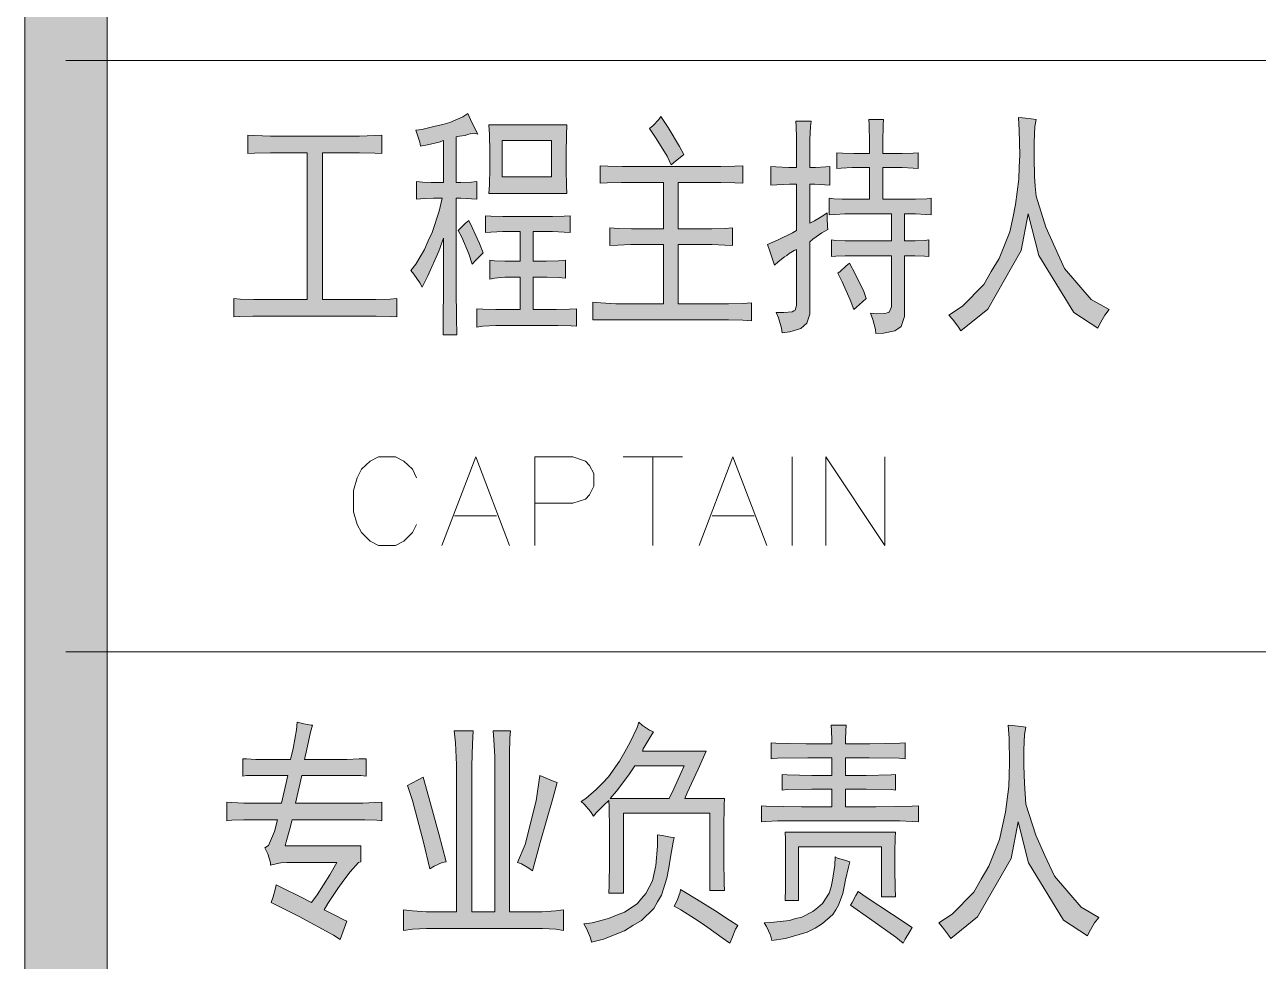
# Model space of a CAD drawing. Header units: millimetres. Extents: x 0 to 829, y 0 to 570.
# Drawn here: x 749.03 to 763.39, y 136.85 to 147.75 of the extents above; entities that cross this region are included whole.
import ezdxf

# ---------------------------------------------------------------- set-up
doc = ezdxf.new("R2010")
doc.units = ezdxf.units.MM

msp = doc.modelspace()

# ---------------------------------------------------------------- hatches: boundary and pattern name
h = msp.add_hatch(color=0)
h.dxf.hatch_style = 2
h.paths.add_polyline_path([(749.987917, 9.599083), (749.028361, 9.599083), (749.028361, 560.48275), (749.987917, 560.48275)])
h = msp.add_hatch(color=0)
h.dxf.hatch_style = 2
h.paths.add_polyline_path([(753.582722, 146.522722), (753.653278, 146.533306), (753.8085, 146.568583), (753.896694, 146.58975), (753.981361, 146.614444), (754.129528, 146.677944), (754.1895, 146.71675), (754.22125, 146.646194), (754.277694, 146.52625), (754.305917, 146.476861), (754.277694, 146.483917), (754.217722, 146.480389), (754.185972, 146.473333), (754.15775, 146.46275), (754.090722, 146.452167), (754.051917, 146.445111), (754.051917, 145.915944), (754.108361, 145.915944), (754.231833, 145.919472), (754.295333, 145.926528), (754.295333, 145.721917), (754.231833, 145.725444), (754.108361, 145.7325), (754.051917, 145.7325), (754.051917, 144.78), (754.051917, 144.663583), (754.058972, 144.342556), (754.0625, 144.141472), (753.900222, 144.141472), (753.90375, 144.342556), (753.907278, 144.656528), (753.907278, 144.769417), (753.907278, 145.266833), (753.850833, 145.115139), (753.723833, 144.829389), (753.656806, 144.695333), (753.628583, 144.74825), (753.561556, 144.847028), (753.526278, 144.889361), (753.582722, 144.963444), (753.685028, 145.136306), (753.727361, 145.235083), (753.773222, 145.333861), (753.854361, 145.580806), (753.889639, 145.7325), (753.790861, 145.7325), (753.639167, 145.725444), (753.589778, 145.721917), (753.589778, 145.926528), (753.660333, 145.919472), (753.762639, 145.915944), (753.794389, 145.915944), (753.907278, 145.915944), (753.907278, 146.402778), (753.854361, 146.385139), (753.720306, 146.353389), (753.639167, 146.33575), (753.628583, 146.385139), (753.600361, 146.476861)])
h = msp.add_hatch(color=0)
h.paths.add_polyline_path([(755.343083, 146.586222), (755.339556, 146.466278), (755.3325, 146.251083), (755.3325, 146.152306), (755.3325, 146.060583), (755.339556, 145.877139), (755.343083, 145.785417), (754.432917, 145.785417), (754.439972, 145.887722), (754.4435, 146.08175), (754.4435, 146.173472), (754.4435, 146.268722), (754.439972, 146.473333), (754.432917, 146.586222)])
h.paths.add_polyline_path([(755.163167, 145.979444), (755.163167, 146.402778), (754.588139, 146.402778), (754.588139, 145.979444)])
h = msp.add_hatch(color=0)
h.dxf.hatch_style = 2
h.paths.add_polyline_path([(756.556639, 146.120556), (756.510778, 146.219333), (756.383778, 146.427472), (756.306167, 146.543889), (756.3485, 146.579167), (756.412, 146.649722), (756.436694, 146.681472), (756.521361, 146.554472), (756.655417, 146.332222), (756.704806, 146.2405), (756.680111, 146.222861), (756.606028, 146.162889)])
h = msp.add_hatch(color=0)
h.dxf.hatch_style = 2
h.paths.add_polyline_path([(758.017139, 146.360444), (758.017139, 146.434528), (758.013611, 146.568583), (758.010083, 146.628556), (758.186472, 146.628556), (758.179417, 146.565056), (758.172361, 146.416889), (758.172361, 146.33575), (758.172361, 146.088806), (758.239389, 146.088806), (758.359333, 146.095861), (758.405194, 146.099389), (758.405194, 145.884194), (758.345222, 145.887722), (758.228806, 145.894778), (758.172361, 145.894778), (758.172361, 145.439694), (758.225278, 145.467917), (758.324056, 145.527889), (758.373444, 145.559639), (758.373444, 145.499667), (758.376972, 145.400889), (758.3805, 145.365611), (758.313472, 145.326806), (758.207639, 145.25625), (758.172361, 145.2245), (758.172361, 144.455444), (758.172361, 144.381361), (758.137083, 144.275528), (758.101806, 144.247306), (758.066528, 144.215556), (757.939528, 144.17675), (757.847806, 144.166167), (757.84075, 144.219083), (757.805472, 144.339028), (757.780778, 144.402528), (757.868972, 144.402528), (757.96775, 144.409583), (757.985389, 144.420167), (757.9995, 144.427222), (758.017139, 144.483667), (758.017139, 144.533056), (758.017139, 145.136306), (757.988917, 145.122194), (757.932472, 145.086917), (757.90425, 145.06575), (757.876028, 145.048111), (757.801944, 144.991667), (757.759611, 144.952861), (757.7455, 144.998722), (757.706694, 145.115139), (757.678472, 145.19275), (757.801944, 145.245667), (757.971278, 145.326806), (758.017139, 145.355028), (758.017139, 145.894778), (757.936, 145.894778), (757.787833, 145.887722), (757.717278, 145.884194), (757.717278, 146.099389), (757.77725, 146.095861), (757.928944, 146.088806), (758.017139, 146.088806)])
h = msp.add_hatch(color=0)
h.dxf.hatch_style = 2
h.paths.add_polyline_path([(758.867333, 145.721917), (758.867333, 146.088806), (758.747389, 146.088806), (758.66625, 146.088806), (758.535722, 146.08175), (758.486333, 146.078222), (758.486333, 146.261667), (758.553361, 146.254611), (758.683889, 146.251083), (758.747389, 146.251083), (758.867333, 146.251083), (758.867333, 146.385139), (758.863806, 146.586222), (758.860278, 146.649722), (759.029611, 146.649722), (759.026083, 146.586222), (759.022556, 146.385139), (759.022556, 146.251083), (759.184833, 146.251083), (759.248333, 146.251083), (759.375333, 146.254611), (759.435306, 146.261667), (759.435306, 146.078222), (759.375333, 146.08175), (759.248333, 146.088806), (759.184833, 146.088806), (759.022556, 146.088806), (759.022556, 145.721917), (759.322417, 145.721917), (759.403556, 145.721917), (759.534083, 145.725444), (759.583472, 145.7325), (759.583472, 145.538472), (759.5235, 145.542), (759.403556, 145.549056), (759.340056, 145.549056), (759.273028, 145.549056), (759.273028, 145.235083), (759.329472, 145.235083), (759.400028, 145.235083), (759.512917, 145.238611), (759.558778, 145.245667), (759.558778, 145.051639), (759.505861, 145.055167), (759.392972, 145.062222), (759.329472, 145.062222), (759.273028, 145.062222), (759.273028, 144.444861), (759.273028, 144.353139), (759.234222, 144.236722), (759.195417, 144.212028), (759.160139, 144.187333), (759.029611, 144.159111), (758.941417, 144.155583), (758.937889, 144.201444), (758.906139, 144.321389), (758.877917, 144.391944), (758.948472, 144.384889), (759.04725, 144.388417), (759.071944, 144.395472), (759.096639, 144.406056), (759.121333, 144.466028), (759.121333, 144.522472), (759.121333, 145.062222), (758.641556, 145.062222), (758.585111, 145.062222), (758.47575, 145.055167), (758.422833, 145.051639), (758.422833, 145.245667), (758.472222, 145.238611), (758.581583, 145.235083), (758.641556, 145.235083), (759.121333, 145.235083), (759.121333, 145.549056), (758.616861, 145.549056), (758.578056, 145.549056), (758.468694, 145.542), (758.398139, 145.538472), (758.398139, 145.7325), (758.451056, 145.725444), (758.549833, 145.721917), (758.592167, 145.721917)])
h = msp.add_hatch(color=0)
h.dxf.hatch_style = 2
h.paths.add_polyline_path([(759.791611, 144.370778), (759.950361, 144.473083), (760.197306, 144.727083), (760.2855, 144.878778), (760.377222, 145.030472), (760.500694, 145.340917), (760.535972, 145.499667), (760.567722, 145.658417), (760.606528, 145.95475), (760.610056, 146.095861), (760.617111, 146.233444), (760.610056, 146.522722), (760.603, 146.670889), (760.648861, 146.667361), (760.747639, 146.656778), (760.807611, 146.649722), (760.7935, 146.565056), (760.782917, 146.385139), (760.782917, 146.293417), (760.782917, 146.201694), (760.789972, 145.990028), (760.797028, 145.873611), (760.807611, 145.753667), (760.9205, 145.393833), (761.029861, 145.153944), (761.135694, 144.914056), (761.449667, 144.554222), (761.657806, 144.434278), (761.608417, 144.370778), (761.544917, 144.261417), (761.527278, 144.219083), (761.245056, 144.402528), (760.839361, 145.06575), (760.715889, 145.549056), (760.63475, 145.122194), (760.243167, 144.441333), (759.929194, 144.187333), (759.9045, 144.229667), (759.837472, 144.321389)])
h = msp.add_hatch(color=0)
h.dxf.hatch_style = 2
h.paths.add_polyline_path([(752.827778, 146.455694), (752.926556, 146.455694), (753.106472, 146.46275), (753.187611, 146.466278), (753.187611, 146.251083), (753.106472, 146.254611), (752.926556, 146.261667), (752.827778, 146.261667), (752.496167, 146.261667), (752.496167, 144.554222), (753.025333, 144.554222), (753.117056, 144.554222), (753.286389, 144.55775), (753.364, 144.564806), (753.364, 144.349611), (753.286389, 144.353139), (753.120583, 144.360194), (753.032389, 144.360194), (751.7765, 144.360194), (751.684778, 144.360194), (751.533083, 144.353139), (751.466056, 144.349611), (751.466056, 144.564806), (751.536611, 144.55775), (751.695361, 144.554222), (751.783556, 144.554222), (752.319778, 144.554222), (752.319778, 146.261667), (751.995222, 146.261667), (751.889389, 146.261667), (751.705944, 146.254611), (751.628333, 146.251083), (751.628333, 146.466278), (751.705944, 146.46275), (751.889389, 146.455694), (751.995222, 146.455694)])
h = msp.add_hatch(color=0)
h.dxf.hatch_style = 2
h.paths.add_polyline_path([(757.068167, 146.099389), (757.135194, 146.099389), (757.297472, 146.106444), (757.392722, 146.109972), (757.392722, 145.905361), (757.297472, 145.908889), (757.135194, 145.915944), (757.068167, 145.915944), (756.637778, 145.915944), (756.637778, 145.376194), (756.962333, 145.376194), (757.029361, 145.376194), (757.181056, 145.379722), (757.272778, 145.386778), (757.272778, 145.182167), (757.181056, 145.185694), (757.029361, 145.19275), (756.962333, 145.19275), (756.637778, 145.19275), (756.637778, 144.501306), (757.149306, 144.501306), (757.223389, 144.501306), (757.392722, 144.504833), (757.4915, 144.511889), (757.4915, 144.30375), (757.392722, 144.310806), (757.223389, 144.314333), (757.149306, 144.314333), (755.642944, 144.314333), (755.642944, 144.522472), (755.738194, 144.511889), (755.914583, 144.501306), (755.992194, 144.501306), (756.468444, 144.501306), (756.468444, 145.19275), (756.154472, 145.19275), (756.087444, 145.19275), (755.93575, 145.185694), (755.844028, 145.182167), (755.844028, 145.386778), (755.942806, 145.379722), (756.0945, 145.376194), (756.154472, 145.376194), (756.468444, 145.376194), (756.468444, 145.915944), (756.06275, 145.915944), (755.978083, 145.915944), (755.812278, 145.908889), (755.731139, 145.905361), (755.731139, 146.109972), (755.819333, 146.106444), (755.992194, 146.099389), (756.073333, 146.099389)])
h = msp.add_hatch(color=0)
h.dxf.hatch_style = 2
h.paths.add_polyline_path([(754.200083, 145.471444), (754.238889, 145.390306), (754.323556, 145.203333), (754.369417, 145.093972), (754.344722, 145.072806), (754.281222, 145.009306), (754.238889, 144.963444), (754.200083, 145.083389), (754.118944, 145.277417), (754.076611, 145.355028), (754.101306, 145.379722), (754.161278, 145.439694)])
h = msp.add_hatch(color=0)
h.dxf.hatch_style = 2
h.paths.add_polyline_path([(755.106722, 145.517306), (755.17375, 145.517306), (755.311333, 145.520833), (755.381889, 145.527889), (755.381889, 145.333861), (755.311333, 145.337389), (755.17375, 145.344444), (755.106722, 145.344444), (754.9515, 145.344444), (754.9515, 144.998722), (755.043222, 144.998722), (755.103194, 144.998722), (755.244306, 145.00225), (755.325444, 145.009306), (755.325444, 144.801167), (755.244306, 144.808222), (755.113778, 144.81175), (755.067917, 144.81175), (754.9515, 144.81175), (754.9515, 144.434278), (755.149056, 144.434278), (755.219611, 144.434278), (755.374833, 144.441333), (755.455972, 144.444861), (755.455972, 144.24025), (755.392472, 144.247306), (755.23725, 144.250833), (755.149056, 144.250833), (754.605778, 144.250833), (754.514056, 144.250833), (754.362361, 144.24025), (754.295333, 144.229667), (754.295333, 144.444861), (754.362361, 144.441333), (754.514056, 144.434278), (754.605778, 144.434278), (754.799806, 144.434278), (754.799806, 144.81175), (754.686917, 144.81175), (754.619889, 144.81175), (754.499944, 144.801167), (754.4435, 144.790583), (754.4435, 145.009306), (754.499944, 145.00225), (754.619889, 144.998722), (754.686917, 144.998722), (754.799806, 144.998722), (754.799806, 145.344444), (754.669278, 145.344444), (754.595194, 145.344444), (754.457611, 145.337389), (754.394111, 145.333861), (754.394111, 145.527889), (754.457611, 145.520833), (754.595194, 145.517306), (754.669278, 145.517306)])
h = msp.add_hatch(color=0)
h.dxf.hatch_style = 2
h.paths.add_polyline_path([(758.6345, 144.974028), (758.701528, 144.850556), (758.800306, 144.645944), (758.828528, 144.564806), (758.786194, 144.526), (758.715639, 144.4625), (758.683889, 144.434278), (758.641556, 144.547167), (758.549833, 144.758833), (758.496917, 144.857611), (758.525139, 144.878778), (758.592167, 144.93875)])
h = msp.add_hatch(color=0)
h.dxf.hatch_style = 2
h.paths.add_polyline_path([(752.700778, 137.100028), (752.626694, 137.152944), (752.224528, 137.368139), (751.899972, 137.530417), (751.921139, 137.597444), (751.949361, 137.69975), (751.956417, 137.738556), (752.034028, 137.69975), (752.242167, 137.597444), (752.369167, 137.530417), (752.436194, 137.622139), (752.580833, 137.854972), (752.661972, 137.996083), (752.079889, 137.996083), (752.012861, 137.992556), (751.921139, 137.974917), (751.892917, 137.964333), (751.892917, 137.996083), (751.861167, 138.098389), (751.825889, 138.168944), (751.868222, 138.197167), (751.938778, 138.359444), (751.974056, 138.4935), (751.656556, 138.4935), (751.578944, 138.4935), (751.441361, 138.489972), (751.381389, 138.482917), (751.381389, 138.698111), (751.441361, 138.694583), (751.578944, 138.687528), (751.656556, 138.687528), (752.019917, 138.687528), (752.094, 139.012083), (751.787083, 139.012083), (751.720056, 139.012083), (751.610694, 139.008556), (751.568361, 139.0015), (751.568361, 139.206111), (751.610694, 139.202583), (751.720056, 139.195528), (751.787083, 139.195528), (752.12575, 139.195528), (752.153972, 139.326056), (752.192778, 139.54125), (752.199833, 139.629444), (752.277444, 139.611806), (752.365639, 139.597694), (752.37975, 139.597694), (752.358583, 139.516556), (752.312722, 139.315472), (752.288028, 139.195528), (752.725472, 139.195528), (752.781917, 139.195528), (752.923028, 139.202583), (753.004167, 139.206111), (753.004167, 139.0015), (752.944194, 139.008556), (752.806611, 139.012083), (752.725472, 139.012083), (752.256278, 139.012083), (752.182194, 138.687528), (752.905389, 138.687528), (752.965361, 138.687528), (753.106472, 138.694583), (753.187611, 138.698111), (753.187611, 138.482917), (753.127639, 138.489972), (752.990056, 138.4935), (752.912444, 138.4935), (752.143389, 138.4935), (752.115167, 138.391194), (752.072833, 138.2395), (752.06225, 138.190111), (752.944194, 138.190111), (752.944194, 138.006667), (752.915972, 137.996083), (752.817194, 137.89025), (752.746639, 137.791472), (752.676083, 137.692694), (752.559667, 137.519833), (752.517333, 137.44575), (752.623167, 137.392833), (752.753694, 137.325806), (752.781917, 137.315222)])
h = msp.add_hatch(color=0)
h.dxf.hatch_style = 2
h.paths.add_polyline_path([(754.249472, 139.530667), (754.242417, 139.378972), (754.235361, 139.121444), (754.235361, 139.012083), (754.235361, 137.424583), (754.503472, 137.424583), (754.503472, 139.142611), (754.503472, 139.227278), (754.492889, 139.424833), (754.485833, 139.530667), (754.686917, 139.530667), (754.679861, 139.446), (754.672806, 139.262556), (754.672806, 139.163778), (754.672806, 137.424583), (754.990306, 137.424583), (755.053806, 137.424583), (755.212556, 137.435167), (755.304278, 137.44575), (755.304278, 137.205861), (755.212556, 137.219972), (755.057333, 137.230556), (754.997361, 137.230556), (753.766167, 137.230556), (753.706194, 137.230556), (753.543917, 137.219972), (753.441611, 137.205861), (753.441611, 137.44575), (753.543917, 137.435167), (753.702667, 137.424583), (753.755583, 137.424583), (754.055444, 137.424583), (754.055444, 139.022667), (754.055444, 139.135556), (754.044861, 139.389556), (754.03075, 139.530667)])
h = msp.add_hatch(color=0)
h.paths.add_polyline_path([(756.352028, 139.520083), (756.299111, 139.435417), (756.232083, 139.319), (756.2215, 139.294306), (756.965861, 139.294306), (756.870611, 139.082639), (756.743611, 138.807472), (756.715389, 138.743972), (757.177528, 138.743972), (757.174, 138.666361), (757.170472, 138.401778), (757.170472, 138.211278), (757.170472, 138.024306), (757.174, 137.752667), (757.177528, 137.671528), (757.008194, 137.671528), (757.008194, 138.571111), (756.002778, 138.571111), (756.002778, 137.639778), (755.829917, 137.639778), (755.836972, 137.727972), (755.8405, 138.003139), (755.8405, 138.190111), (755.8405, 138.380611), (755.836972, 138.645194), (755.829917, 138.719278), (755.773472, 138.666361), (755.685278, 138.574639), (755.653528, 138.535833), (755.61825, 138.592278), (755.544167, 138.676944), (755.508889, 138.708694), (755.561806, 138.743972), (755.685278, 138.846278), (755.755833, 138.920361), (755.826389, 138.994444), (755.956917, 139.177889), (756.016889, 139.28725), (756.080389, 139.400139), (756.161528, 139.569472), (756.179167, 139.629444), (756.2215, 139.590639), (756.306167, 139.537722)])
h.paths.add_polyline_path([(756.133306, 139.121444), (756.06275, 139.019139), (755.921639, 138.828639), (755.847556, 138.743972), (756.535472, 138.743972), (756.588389, 138.856861), (756.673056, 139.043833), (756.708333, 139.121444)])
h = msp.add_hatch(color=0)
h.dxf.hatch_style = 2
h.paths.add_polyline_path([(758.595694, 139.597694), (758.592167, 139.530667), (758.588639, 139.424833), (758.588639, 139.378972), (758.870861, 139.378972), (759.220111, 139.386028), (759.283611, 139.389556), (759.283611, 139.206111), (759.213056, 139.213167), (758.863806, 139.216694), (758.588639, 139.216694), (758.588639, 139.012083), (758.828528, 139.012083), (759.117806, 139.019139), (759.170722, 139.022667), (759.170722, 138.839222), (759.117806, 138.846278), (758.828528, 138.849806), (758.588639, 138.849806), (758.588639, 138.645194), (758.941417, 138.645194), (759.36475, 138.65225), (759.438833, 138.655778), (759.438833, 138.472333), (759.36475, 138.475861), (759.220111, 138.482917), (759.146028, 138.482917), (757.876028, 138.482917), (757.794889, 138.482917), (757.660833, 138.475861), (757.607917, 138.472333), (757.607917, 138.655778), (757.664361, 138.65225), (758.073583, 138.645194), (758.426361, 138.645194), (758.426361, 138.849806), (758.193528, 138.849806), (757.907778, 138.846278), (757.851333, 138.839222), (757.851333, 139.022667), (757.907778, 139.019139), (758.193528, 139.012083), (758.426361, 139.012083), (758.426361, 139.216694), (758.147667, 139.216694), (757.794889, 139.213167), (757.720806, 139.206111), (757.720806, 139.389556), (757.77725, 139.386028), (758.130028, 139.378972), (758.426361, 139.378972), (758.426361, 139.424833), (758.422833, 139.530667), (758.419306, 139.597694)])
h = msp.add_hatch(color=0)
h.dxf.hatch_style = 2
h.paths.add_polyline_path([(759.675194, 137.294056), (759.830417, 137.396361), (760.080889, 137.650361), (760.169083, 137.802056), (760.257278, 137.95375), (760.38075, 138.264194), (760.416028, 138.422944), (760.451306, 138.581694), (760.490111, 138.881556), (760.493639, 139.019139), (760.497167, 139.156722), (760.493639, 139.446), (760.483056, 139.597694), (760.528917, 139.590639), (760.631222, 139.580056), (760.687667, 139.573), (760.673556, 139.488333), (760.662972, 139.308417), (760.662972, 139.216694), (760.662972, 139.124972), (760.670028, 138.916833), (760.680611, 138.796889), (760.687667, 138.676944), (760.804083, 138.317111), (760.909917, 138.077222), (761.019278, 137.837333), (761.33325, 137.4775), (761.537861, 137.357556), (761.488472, 137.294056), (761.424972, 137.184694), (761.407333, 137.142361), (761.125111, 137.325806), (760.719417, 137.992556), (760.599472, 138.472333), (760.518333, 138.045472), (760.123222, 137.364611), (759.812778, 137.110611), (759.788083, 137.152944), (759.717528, 137.244667)])
h = msp.add_hatch(color=0)
h.dxf.hatch_style = 2
h.paths.add_polyline_path([(753.667389, 138.990917), (753.716778, 138.825111), (753.850833, 138.331222), (753.9355, 138.006667), (753.889639, 137.996083), (753.797917, 137.95375), (753.748528, 137.922), (753.674444, 138.235972), (753.543917, 138.719278), (753.487472, 138.892139), (753.529806, 138.916833), (753.618, 138.962694)])
h = msp.add_hatch(color=0)
h.dxf.hatch_style = 2
h.paths.add_polyline_path([(755.230194, 138.927417), (755.180806, 138.743972), (755.032639, 138.228917), (754.940917, 137.900833), (754.898583, 137.932583), (754.813917, 137.981972), (754.768056, 137.996083), (754.85625, 138.20775), (754.98325, 138.71575), (755.029111, 139.012083), (755.074972, 138.990917), (755.17375, 138.948583)])
h = msp.add_hatch(color=0)
h.dxf.hatch_style = 2
h.paths.add_polyline_path([(759.170722, 138.352389), (759.167194, 138.288889), (759.163667, 138.119556), (759.163667, 138.01725), (759.163667, 137.914944), (759.167194, 137.703278), (759.170722, 137.597444), (759.008444, 137.597444), (759.008444, 138.179528), (758.038306, 138.179528), (758.038306, 137.555111), (757.883083, 137.555111), (757.886611, 137.69975), (757.890139, 137.925528), (757.890139, 138.006667), (757.890139, 138.094861), (757.886611, 138.267722), (757.883083, 138.352389)])
h = msp.add_hatch(color=0)
h.dxf.hatch_style = 2
h.paths.add_polyline_path([(756.591917, 138.288889), (756.581333, 138.235972), (756.549583, 138.059583), (756.528417, 137.936111), (756.50725, 137.816167), (756.44375, 137.615083), (756.397889, 137.537472), (756.355556, 137.459861), (756.210917, 137.322278), (756.112139, 137.262306), (756.013361, 137.202333), (755.769944, 137.103556), (755.628833, 137.068278), (755.61825, 137.121194), (755.572389, 137.230556), (755.540639, 137.283472), (755.635889, 137.294056), (755.826389, 137.343444), (755.921639, 137.38225), (756.013361, 137.417528), (756.161528, 137.516306), (756.210917, 137.576278), (756.263833, 137.63625), (756.337917, 137.784417), (756.359083, 137.872611), (756.38025, 137.960806), (756.397889, 138.186583), (756.397889, 138.320639), (756.450806, 138.310056), (756.549583, 138.292417)])
h = msp.add_hatch(color=0)
h.dxf.hatch_style = 2
h.paths.add_polyline_path([(757.639667, 137.294056), (757.752556, 137.301111), (757.936, 137.322278), (758.006556, 137.343444), (758.080639, 137.361083), (758.207639, 137.428111), (758.264083, 137.473972), (758.320528, 137.519833), (758.398139, 137.639778), (758.419306, 137.713861), (758.436944, 137.791472), (758.461639, 137.964333), (758.465167, 138.063111), (758.493389, 138.049), (758.578056, 138.024306), (758.638028, 138.006667), (758.620389, 137.943167), (758.588639, 137.795), (758.571, 137.713861), (758.556889, 137.63625), (758.5075, 137.498667), (758.47575, 137.44575), (758.440472, 137.392833), (758.320528, 137.287), (758.232333, 137.234083), (758.140611, 137.184694), (757.890139, 137.110611), (757.727861, 137.089444), (757.71375, 137.149417), (757.667889, 137.251722)])
h = msp.add_hatch(color=0)
h.dxf.hatch_style = 2
h.paths.add_polyline_path([(756.666, 137.682111), (756.743611, 137.63625), (756.902361, 137.537472), (756.9835, 137.488083), (757.064639, 137.438694), (757.2375, 137.325806), (757.33275, 137.262306), (757.308056, 137.219972), (757.262194, 137.114139), (757.241028, 137.057694), (757.152833, 137.121194), (756.9835, 137.241139), (756.905889, 137.294056), (756.828278, 137.346972), (756.669528, 137.44575), (756.591917, 137.488083), (756.627194, 137.555111), (756.662472, 137.650361)])
h = msp.add_hatch(color=0)
h.dxf.hatch_style = 2
h.paths.add_polyline_path([(758.733278, 137.660944), (758.817944, 137.600972), (759.135444, 137.392833), (759.36475, 137.241139), (759.336528, 137.195278), (759.283611, 137.103556), (759.258917, 137.057694), (759.17425, 137.12825), (758.867333, 137.346972), (758.645083, 137.498667), (758.66625, 137.530417), (758.708583, 137.611556)])

# ---------------------------------------------------------------- linework, layer by layer
at = {"color": 0, "lineweight": 0}
for points in [[(749.987917, 9.599083), (749.028361, 9.599083), (749.028361, 560.48275), (749.987917, 560.48275)], [(753.582722, 146.522722), (753.653278, 146.533306), (753.8085, 146.568583), (753.896694, 146.58975), (753.981361, 146.614444), (754.129528, 146.677944), (754.1895, 146.71675), (754.22125, 146.646194), (754.277694, 146.52625), (754.305917, 146.476861), (754.277694, 146.483917), (754.217722, 146.480389), (754.185972, 146.473333), (754.15775, 146.46275), (754.090722, 146.452167), (754.051917, 146.445111), (754.051917, 145.915944), (754.108361, 145.915944), (754.231833, 145.919472), (754.295333, 145.926528), (754.295333, 145.721917), (754.231833, 145.725444), (754.108361, 145.7325), (754.051917, 145.7325), (754.051917, 144.78), (754.051917, 144.663583), (754.058972, 144.342556), (754.0625, 144.141472), (753.900222, 144.141472), (753.90375, 144.342556), (753.907278, 144.656528), (753.907278, 144.769417), (753.907278, 145.266833), (753.850833, 145.115139), (753.723833, 144.829389), (753.656806, 144.695333), (753.628583, 144.74825), (753.561556, 144.847028), (753.526278, 144.889361), (753.582722, 144.963444), (753.685028, 145.136306), (753.727361, 145.235083), (753.773222, 145.333861), (753.854361, 145.580806), (753.889639, 145.7325), (753.790861, 145.7325), (753.639167, 145.725444), (753.589778, 145.721917), (753.589778, 145.926528), (753.660333, 145.919472), (753.762639, 145.915944), (753.794389, 145.915944), (753.907278, 145.915944), (753.907278, 146.402778), (753.854361, 146.385139), (753.720306, 146.353389), (753.639167, 146.33575), (753.628583, 146.385139), (753.600361, 146.476861)], [(755.343083, 146.586222), (755.339556, 146.466278), (755.3325, 146.251083), (755.3325, 146.152306), (755.3325, 146.060583), (755.339556, 145.877139), (755.343083, 145.785417), (754.432917, 145.785417), (754.439972, 145.887722), (754.4435, 146.08175), (754.4435, 146.173472), (754.4435, 146.268722), (754.439972, 146.473333), (754.432917, 146.586222)], [(756.556639, 146.120556), (756.510778, 146.219333), (756.383778, 146.427472), (756.306167, 146.543889), (756.3485, 146.579167), (756.412, 146.649722), (756.436694, 146.681472), (756.521361, 146.554472), (756.655417, 146.332222), (756.704806, 146.2405), (756.680111, 146.222861), (756.606028, 146.162889)], [(758.017139, 146.360444), (758.017139, 146.434528), (758.013611, 146.568583), (758.010083, 146.628556), (758.186472, 146.628556), (758.179417, 146.565056), (758.172361, 146.416889), (758.172361, 146.33575), (758.172361, 146.088806), (758.239389, 146.088806), (758.359333, 146.095861), (758.405194, 146.099389), (758.405194, 145.884194), (758.345222, 145.887722), (758.228806, 145.894778), (758.172361, 145.894778), (758.172361, 145.439694), (758.225278, 145.467917), (758.324056, 145.527889), (758.373444, 145.559639), (758.373444, 145.499667), (758.376972, 145.400889), (758.3805, 145.365611), (758.313472, 145.326806), (758.207639, 145.25625), (758.172361, 145.2245), (758.172361, 144.455444), (758.172361, 144.381361), (758.137083, 144.275528), (758.101806, 144.247306), (758.066528, 144.215556), (757.939528, 144.17675), (757.847806, 144.166167), (757.84075, 144.219083), (757.805472, 144.339028), (757.780778, 144.402528), (757.868972, 144.402528), (757.96775, 144.409583), (757.985389, 144.420167), (757.9995, 144.427222), (758.017139, 144.483667), (758.017139, 144.533056), (758.017139, 145.136306), (757.988917, 145.122194), (757.932472, 145.086917), (757.90425, 145.06575), (757.876028, 145.048111), (757.801944, 144.991667), (757.759611, 144.952861), (757.7455, 144.998722), (757.706694, 145.115139), (757.678472, 145.19275), (757.801944, 145.245667), (757.971278, 145.326806), (758.017139, 145.355028), (758.017139, 145.894778), (757.936, 145.894778), (757.787833, 145.887722), (757.717278, 145.884194), (757.717278, 146.099389), (757.77725, 146.095861), (757.928944, 146.088806), (758.017139, 146.088806)], [(758.867333, 145.721917), (758.867333, 146.088806), (758.747389, 146.088806), (758.66625, 146.088806), (758.535722, 146.08175), (758.486333, 146.078222), (758.486333, 146.261667), (758.553361, 146.254611), (758.683889, 146.251083), (758.747389, 146.251083), (758.867333, 146.251083), (758.867333, 146.385139), (758.863806, 146.586222), (758.860278, 146.649722), (759.029611, 146.649722), (759.026083, 146.586222), (759.022556, 146.385139), (759.022556, 146.251083), (759.184833, 146.251083), (759.248333, 146.251083), (759.375333, 146.254611), (759.435306, 146.261667), (759.435306, 146.078222), (759.375333, 146.08175), (759.248333, 146.088806), (759.184833, 146.088806), (759.022556, 146.088806), (759.022556, 145.721917), (759.322417, 145.721917), (759.403556, 145.721917), (759.534083, 145.725444), (759.583472, 145.7325), (759.583472, 145.538472), (759.5235, 145.542), (759.403556, 145.549056), (759.340056, 145.549056), (759.273028, 145.549056), (759.273028, 145.235083), (759.329472, 145.235083), (759.400028, 145.235083), (759.512917, 145.238611), (759.558778, 145.245667), (759.558778, 145.051639), (759.505861, 145.055167), (759.392972, 145.062222), (759.329472, 145.062222), (759.273028, 145.062222), (759.273028, 144.444861), (759.273028, 144.353139), (759.234222, 144.236722), (759.195417, 144.212028), (759.160139, 144.187333), (759.029611, 144.159111), (758.941417, 144.155583), (758.937889, 144.201444), (758.906139, 144.321389), (758.877917, 144.391944), (758.948472, 144.384889), (759.04725, 144.388417), (759.071944, 144.395472), (759.096639, 144.406056), (759.121333, 144.466028), (759.121333, 144.522472), (759.121333, 145.062222), (758.641556, 145.062222), (758.585111, 145.062222), (758.47575, 145.055167), (758.422833, 145.051639), (758.422833, 145.245667), (758.472222, 145.238611), (758.581583, 145.235083), (758.641556, 145.235083), (759.121333, 145.235083), (759.121333, 145.549056), (758.616861, 145.549056), (758.578056, 145.549056), (758.468694, 145.542), (758.398139, 145.538472), (758.398139, 145.7325), (758.451056, 145.725444), (758.549833, 145.721917), (758.592167, 145.721917)], [(759.791611, 144.370778), (759.950361, 144.473083), (760.197306, 144.727083), (760.2855, 144.878778), (760.377222, 145.030472), (760.500694, 145.340917), (760.535972, 145.499667), (760.567722, 145.658417), (760.606528, 145.95475), (760.610056, 146.095861), (760.617111, 146.233444), (760.610056, 146.522722), (760.603, 146.670889), (760.648861, 146.667361), (760.747639, 146.656778), (760.807611, 146.649722), (760.7935, 146.565056), (760.782917, 146.385139), (760.782917, 146.293417), (760.782917, 146.201694), (760.789972, 145.990028), (760.797028, 145.873611), (760.807611, 145.753667), (760.9205, 145.393833), (761.029861, 145.153944), (761.135694, 144.914056), (761.449667, 144.554222), (761.657806, 144.434278), (761.608417, 144.370778), (761.544917, 144.261417), (761.527278, 144.219083), (761.245056, 144.402528), (760.839361, 145.06575), (760.715889, 145.549056), (760.63475, 145.122194), (760.243167, 144.441333), (759.929194, 144.187333), (759.9045, 144.229667), (759.837472, 144.321389)], [(752.827778, 146.455694), (752.926556, 146.455694), (753.106472, 146.46275), (753.187611, 146.466278), (753.187611, 146.251083), (753.106472, 146.254611), (752.926556, 146.261667), (752.827778, 146.261667), (752.496167, 146.261667), (752.496167, 144.554222), (753.025333, 144.554222), (753.117056, 144.554222), (753.286389, 144.55775), (753.364, 144.564806), (753.364, 144.349611), (753.286389, 144.353139), (753.120583, 144.360194), (753.032389, 144.360194), (751.7765, 144.360194), (751.684778, 144.360194), (751.533083, 144.353139), (751.466056, 144.349611), (751.466056, 144.564806), (751.536611, 144.55775), (751.695361, 144.554222), (751.783556, 144.554222), (752.319778, 144.554222), (752.319778, 146.261667), (751.995222, 146.261667), (751.889389, 146.261667), (751.705944, 146.254611), (751.628333, 146.251083), (751.628333, 146.466278), (751.705944, 146.46275), (751.889389, 146.455694), (751.995222, 146.455694)], [(755.163167, 145.979444), (755.163167, 146.402778), (754.588139, 146.402778), (754.588139, 145.979444)], [(757.068167, 146.099389), (757.135194, 146.099389), (757.297472, 146.106444), (757.392722, 146.109972), (757.392722, 145.905361), (757.297472, 145.908889), (757.135194, 145.915944), (757.068167, 145.915944), (756.637778, 145.915944), (756.637778, 145.376194), (756.962333, 145.376194), (757.029361, 145.376194), (757.181056, 145.379722), (757.272778, 145.386778), (757.272778, 145.182167), (757.181056, 145.185694), (757.029361, 145.19275), (756.962333, 145.19275), (756.637778, 145.19275), (756.637778, 144.501306), (757.149306, 144.501306), (757.223389, 144.501306), (757.392722, 144.504833), (757.4915, 144.511889), (757.4915, 144.30375), (757.392722, 144.310806), (757.223389, 144.314333), (757.149306, 144.314333), (755.642944, 144.314333), (755.642944, 144.522472), (755.738194, 144.511889), (755.914583, 144.501306), (755.992194, 144.501306), (756.468444, 144.501306), (756.468444, 145.19275), (756.154472, 145.19275), (756.087444, 145.19275), (755.93575, 145.185694), (755.844028, 145.182167), (755.844028, 145.386778), (755.942806, 145.379722), (756.0945, 145.376194), (756.154472, 145.376194), (756.468444, 145.376194), (756.468444, 145.915944), (756.06275, 145.915944), (755.978083, 145.915944), (755.812278, 145.908889), (755.731139, 145.905361), (755.731139, 146.109972), (755.819333, 146.106444), (755.992194, 146.099389), (756.073333, 146.099389)], [(754.200083, 145.471444), (754.238889, 145.390306), (754.323556, 145.203333), (754.369417, 145.093972), (754.344722, 145.072806), (754.281222, 145.009306), (754.238889, 144.963444), (754.200083, 145.083389), (754.118944, 145.277417), (754.076611, 145.355028), (754.101306, 145.379722), (754.161278, 145.439694)], [(755.106722, 145.517306), (755.17375, 145.517306), (755.311333, 145.520833), (755.381889, 145.527889), (755.381889, 145.333861), (755.311333, 145.337389), (755.17375, 145.344444), (755.106722, 145.344444), (754.9515, 145.344444), (754.9515, 144.998722), (755.043222, 144.998722), (755.103194, 144.998722), (755.244306, 145.00225), (755.325444, 145.009306), (755.325444, 144.801167), (755.244306, 144.808222), (755.113778, 144.81175), (755.067917, 144.81175), (754.9515, 144.81175), (754.9515, 144.434278), (755.149056, 144.434278), (755.219611, 144.434278), (755.374833, 144.441333), (755.455972, 144.444861), (755.455972, 144.24025), (755.392472, 144.247306), (755.23725, 144.250833), (755.149056, 144.250833), (754.605778, 144.250833), (754.514056, 144.250833), (754.362361, 144.24025), (754.295333, 144.229667), (754.295333, 144.444861), (754.362361, 144.441333), (754.514056, 144.434278), (754.605778, 144.434278), (754.799806, 144.434278), (754.799806, 144.81175), (754.686917, 144.81175), (754.619889, 144.81175), (754.499944, 144.801167), (754.4435, 144.790583), (754.4435, 145.009306), (754.499944, 145.00225), (754.619889, 144.998722), (754.686917, 144.998722), (754.799806, 144.998722), (754.799806, 145.344444), (754.669278, 145.344444), (754.595194, 145.344444), (754.457611, 145.337389), (754.394111, 145.333861), (754.394111, 145.527889), (754.457611, 145.520833), (754.595194, 145.517306), (754.669278, 145.517306)], [(758.6345, 144.974028), (758.701528, 144.850556), (758.800306, 144.645944), (758.828528, 144.564806), (758.786194, 144.526), (758.715639, 144.4625), (758.683889, 144.434278), (758.641556, 144.547167), (758.549833, 144.758833), (758.496917, 144.857611), (758.525139, 144.878778), (758.592167, 144.93875)], [(752.700778, 137.100028), (752.626694, 137.152944), (752.224528, 137.368139), (751.899972, 137.530417), (751.921139, 137.597444), (751.949361, 137.69975), (751.956417, 137.738556), (752.034028, 137.69975), (752.242167, 137.597444), (752.369167, 137.530417), (752.436194, 137.622139), (752.580833, 137.854972), (752.661972, 137.996083), (752.079889, 137.996083), (752.012861, 137.992556), (751.921139, 137.974917), (751.892917, 137.964333), (751.892917, 137.996083), (751.861167, 138.098389), (751.825889, 138.168944), (751.868222, 138.197167), (751.938778, 138.359444), (751.974056, 138.4935), (751.656556, 138.4935), (751.578944, 138.4935), (751.441361, 138.489972), (751.381389, 138.482917), (751.381389, 138.698111), (751.441361, 138.694583), (751.578944, 138.687528), (751.656556, 138.687528), (752.019917, 138.687528), (752.094, 139.012083), (751.787083, 139.012083), (751.720056, 139.012083), (751.610694, 139.008556), (751.568361, 139.0015), (751.568361, 139.206111), (751.610694, 139.202583), (751.720056, 139.195528), (751.787083, 139.195528), (752.12575, 139.195528), (752.153972, 139.326056), (752.192778, 139.54125), (752.199833, 139.629444), (752.277444, 139.611806), (752.365639, 139.597694), (752.37975, 139.597694), (752.358583, 139.516556), (752.312722, 139.315472), (752.288028, 139.195528), (752.725472, 139.195528), (752.781917, 139.195528), (752.923028, 139.202583), (753.004167, 139.206111), (753.004167, 139.0015), (752.944194, 139.008556), (752.806611, 139.012083), (752.725472, 139.012083), (752.256278, 139.012083), (752.182194, 138.687528), (752.905389, 138.687528), (752.965361, 138.687528), (753.106472, 138.694583), (753.187611, 138.698111), (753.187611, 138.482917), (753.127639, 138.489972), (752.990056, 138.4935), (752.912444, 138.4935), (752.143389, 138.4935), (752.115167, 138.391194), (752.072833, 138.2395), (752.06225, 138.190111), (752.944194, 138.190111), (752.944194, 138.006667), (752.915972, 137.996083), (752.817194, 137.89025), (752.746639, 137.791472), (752.676083, 137.692694), (752.559667, 137.519833), (752.517333, 137.44575), (752.623167, 137.392833), (752.753694, 137.325806), (752.781917, 137.315222)], [(754.249472, 139.530667), (754.242417, 139.378972), (754.235361, 139.121444), (754.235361, 139.012083), (754.235361, 137.424583), (754.503472, 137.424583), (754.503472, 139.142611), (754.503472, 139.227278), (754.492889, 139.424833), (754.485833, 139.530667), (754.686917, 139.530667), (754.679861, 139.446), (754.672806, 139.262556), (754.672806, 139.163778), (754.672806, 137.424583), (754.990306, 137.424583), (755.053806, 137.424583), (755.212556, 137.435167), (755.304278, 137.44575), (755.304278, 137.205861), (755.212556, 137.219972), (755.057333, 137.230556), (754.997361, 137.230556), (753.766167, 137.230556), (753.706194, 137.230556), (753.543917, 137.219972), (753.441611, 137.205861), (753.441611, 137.44575), (753.543917, 137.435167), (753.702667, 137.424583), (753.755583, 137.424583), (754.055444, 137.424583), (754.055444, 139.022667), (754.055444, 139.135556), (754.044861, 139.389556), (754.03075, 139.530667)], [(756.352028, 139.520083), (756.299111, 139.435417), (756.232083, 139.319), (756.2215, 139.294306), (756.965861, 139.294306), (756.870611, 139.082639), (756.743611, 138.807472), (756.715389, 138.743972), (757.177528, 138.743972), (757.174, 138.666361), (757.170472, 138.401778), (757.170472, 138.211278), (757.170472, 138.024306), (757.174, 137.752667), (757.177528, 137.671528), (757.008194, 137.671528), (757.008194, 138.571111), (756.002778, 138.571111), (756.002778, 137.639778), (755.829917, 137.639778), (755.836972, 137.727972), (755.8405, 138.003139), (755.8405, 138.190111), (755.8405, 138.380611), (755.836972, 138.645194), (755.829917, 138.719278), (755.773472, 138.666361), (755.685278, 138.574639), (755.653528, 138.535833), (755.61825, 138.592278), (755.544167, 138.676944), (755.508889, 138.708694), (755.561806, 138.743972), (755.685278, 138.846278), (755.755833, 138.920361), (755.826389, 138.994444), (755.956917, 139.177889), (756.016889, 139.28725), (756.080389, 139.400139), (756.161528, 139.569472), (756.179167, 139.629444), (756.2215, 139.590639), (756.306167, 139.537722)], [(758.595694, 139.597694), (758.592167, 139.530667), (758.588639, 139.424833), (758.588639, 139.378972), (758.870861, 139.378972), (759.220111, 139.386028), (759.283611, 139.389556), (759.283611, 139.206111), (759.213056, 139.213167), (758.863806, 139.216694), (758.588639, 139.216694), (758.588639, 139.012083), (758.828528, 139.012083), (759.117806, 139.019139), (759.170722, 139.022667), (759.170722, 138.839222), (759.117806, 138.846278), (758.828528, 138.849806), (758.588639, 138.849806), (758.588639, 138.645194), (758.941417, 138.645194), (759.36475, 138.65225), (759.438833, 138.655778), (759.438833, 138.472333), (759.36475, 138.475861), (759.220111, 138.482917), (759.146028, 138.482917), (757.876028, 138.482917), (757.794889, 138.482917), (757.660833, 138.475861), (757.607917, 138.472333), (757.607917, 138.655778), (757.664361, 138.65225), (758.073583, 138.645194), (758.426361, 138.645194), (758.426361, 138.849806), (758.193528, 138.849806), (757.907778, 138.846278), (757.851333, 138.839222), (757.851333, 139.022667), (757.907778, 139.019139), (758.193528, 139.012083), (758.426361, 139.012083), (758.426361, 139.216694), (758.147667, 139.216694), (757.794889, 139.213167), (757.720806, 139.206111), (757.720806, 139.389556), (757.77725, 139.386028), (758.130028, 139.378972), (758.426361, 139.378972), (758.426361, 139.424833), (758.422833, 139.530667), (758.419306, 139.597694)], [(759.675194, 137.294056), (759.830417, 137.396361), (760.080889, 137.650361), (760.169083, 137.802056), (760.257278, 137.95375), (760.38075, 138.264194), (760.416028, 138.422944), (760.451306, 138.581694), (760.490111, 138.881556), (760.493639, 139.019139), (760.497167, 139.156722), (760.493639, 139.446), (760.483056, 139.597694), (760.528917, 139.590639), (760.631222, 139.580056), (760.687667, 139.573), (760.673556, 139.488333), (760.662972, 139.308417), (760.662972, 139.216694), (760.662972, 139.124972), (760.670028, 138.916833), (760.680611, 138.796889), (760.687667, 138.676944), (760.804083, 138.317111), (760.909917, 138.077222), (761.019278, 137.837333), (761.33325, 137.4775), (761.537861, 137.357556), (761.488472, 137.294056), (761.424972, 137.184694), (761.407333, 137.142361), (761.125111, 137.325806), (760.719417, 137.992556), (760.599472, 138.472333), (760.518333, 138.045472), (760.123222, 137.364611), (759.812778, 137.110611), (759.788083, 137.152944), (759.717528, 137.244667)], [(756.133306, 139.121444), (756.06275, 139.019139), (755.921639, 138.828639), (755.847556, 138.743972), (756.535472, 138.743972), (756.588389, 138.856861), (756.673056, 139.043833), (756.708333, 139.121444)], [(753.667389, 138.990917), (753.716778, 138.825111), (753.850833, 138.331222), (753.9355, 138.006667), (753.889639, 137.996083), (753.797917, 137.95375), (753.748528, 137.922), (753.674444, 138.235972), (753.543917, 138.719278), (753.487472, 138.892139), (753.529806, 138.916833), (753.618, 138.962694)], [(755.230194, 138.927417), (755.180806, 138.743972), (755.032639, 138.228917), (754.940917, 137.900833), (754.898583, 137.932583), (754.813917, 137.981972), (754.768056, 137.996083), (754.85625, 138.20775), (754.98325, 138.71575), (755.029111, 139.012083), (755.074972, 138.990917), (755.17375, 138.948583)], [(759.170722, 138.352389), (759.167194, 138.288889), (759.163667, 138.119556), (759.163667, 138.01725), (759.163667, 137.914944), (759.167194, 137.703278), (759.170722, 137.597444), (759.008444, 137.597444), (759.008444, 138.179528), (758.038306, 138.179528), (758.038306, 137.555111), (757.883083, 137.555111), (757.886611, 137.69975), (757.890139, 137.925528), (757.890139, 138.006667), (757.890139, 138.094861), (757.886611, 138.267722), (757.883083, 138.352389)], [(756.591917, 138.288889), (756.581333, 138.235972), (756.549583, 138.059583), (756.528417, 137.936111), (756.50725, 137.816167), (756.44375, 137.615083), (756.397889, 137.537472), (756.355556, 137.459861), (756.210917, 137.322278), (756.112139, 137.262306), (756.013361, 137.202333), (755.769944, 137.103556), (755.628833, 137.068278), (755.61825, 137.121194), (755.572389, 137.230556), (755.540639, 137.283472), (755.635889, 137.294056), (755.826389, 137.343444), (755.921639, 137.38225), (756.013361, 137.417528), (756.161528, 137.516306), (756.210917, 137.576278), (756.263833, 137.63625), (756.337917, 137.784417), (756.359083, 137.872611), (756.38025, 137.960806), (756.397889, 138.186583), (756.397889, 138.320639), (756.450806, 138.310056), (756.549583, 138.292417)], [(757.639667, 137.294056), (757.752556, 137.301111), (757.936, 137.322278), (758.006556, 137.343444), (758.080639, 137.361083), (758.207639, 137.428111), (758.264083, 137.473972), (758.320528, 137.519833), (758.398139, 137.639778), (758.419306, 137.713861), (758.436944, 137.791472), (758.461639, 137.964333), (758.465167, 138.063111), (758.493389, 138.049), (758.578056, 138.024306), (758.638028, 138.006667), (758.620389, 137.943167), (758.588639, 137.795), (758.571, 137.713861), (758.556889, 137.63625), (758.5075, 137.498667), (758.47575, 137.44575), (758.440472, 137.392833), (758.320528, 137.287), (758.232333, 137.234083), (758.140611, 137.184694), (757.890139, 137.110611), (757.727861, 137.089444), (757.71375, 137.149417), (757.667889, 137.251722)], [(756.666, 137.682111), (756.743611, 137.63625), (756.902361, 137.537472), (756.9835, 137.488083), (757.064639, 137.438694), (757.2375, 137.325806), (757.33275, 137.262306), (757.308056, 137.219972), (757.262194, 137.114139), (757.241028, 137.057694), (757.152833, 137.121194), (756.9835, 137.241139), (756.905889, 137.294056), (756.828278, 137.346972), (756.669528, 137.44575), (756.591917, 137.488083), (756.627194, 137.555111), (756.662472, 137.650361)], [(758.733278, 137.660944), (758.817944, 137.600972), (759.135444, 137.392833), (759.36475, 137.241139), (759.336528, 137.195278), (759.283611, 137.103556), (759.258917, 137.057694), (759.17425, 137.12825), (758.867333, 137.346972), (758.645083, 137.498667), (758.66625, 137.530417), (758.708583, 137.611556)]]:
    msp.add_lwpolyline(points, close=True, dxfattribs=at)
for points in [[(749.508139, 147.334111), (763.696861, 147.334111)], [(753.593306, 142.476361), (753.543917, 142.575139), (753.445139, 142.670389), (753.346361, 142.719778), (753.148806, 142.719778), (753.050028, 142.670389), (752.95125, 142.575139), (752.901861, 142.476361), (752.856, 142.328194), (752.856, 142.08125), (752.901861, 141.933083), (752.95125, 141.837833), (753.050028, 141.739056), (753.148806, 141.689667), (753.346361, 141.689667), (753.445139, 141.739056), (753.543917, 141.837833), (753.593306, 141.933083)], [(753.886111, 141.689667), (754.281222, 142.719778), (754.672806, 141.689667)], [(754.969139, 141.689667), (754.969139, 142.719778), (755.410111, 142.719778), (755.558278, 142.670389), (755.607667, 142.621), (755.657056, 142.52575), (755.657056, 142.377583), (755.607667, 142.278806), (755.558278, 142.229417), (755.410111, 142.180028), (754.969139, 142.180028)], [(755.99925, 142.719778), (756.687167, 142.719778)], [(756.344972, 142.719778), (756.344972, 141.689667)], [(756.884722, 141.689667), (757.276306, 142.719778), (757.671417, 141.689667)], [(757.96775, 141.689667), (757.96775, 142.719778)], [(758.359333, 141.689667), (758.359333, 142.719778), (759.04725, 141.689667), (759.04725, 142.719778)], [(754.034278, 142.031861), (754.524639, 142.031861)], [(757.032889, 142.031861), (757.52325, 142.031861)], [(749.508139, 140.451417), (763.696861, 140.451417)]]:
    msp.add_lwpolyline(points, dxfattribs=at)

doc.saveas('drawing.dxf')
